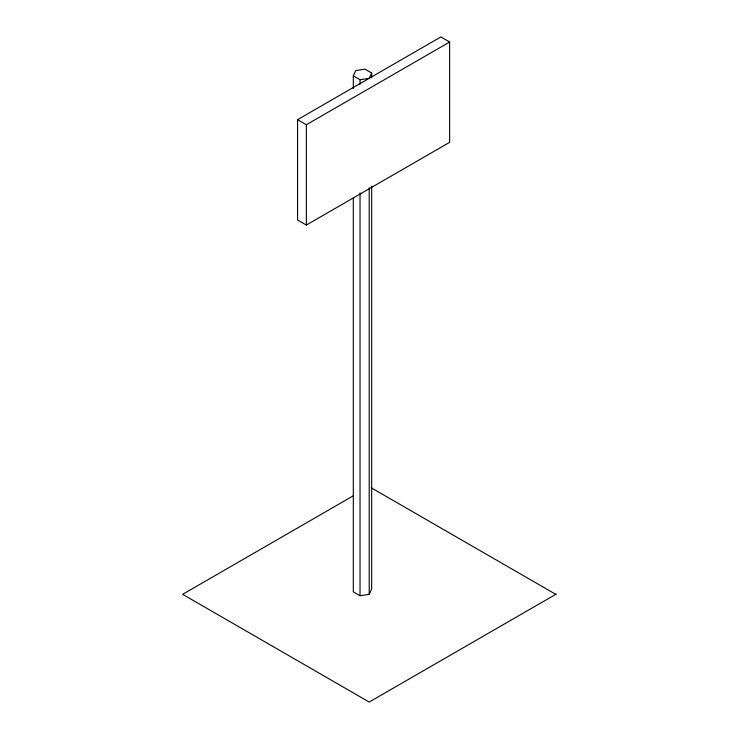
<?xml version="1.0" encoding="UTF-8"?>
<svg xmlns="http://www.w3.org/2000/svg" width="739" height="739" viewBox="0 0 739 739"><rect width="100%" height="100%" fill="white"/><g stroke="black" fill="none" stroke-linecap="round" stroke-linejoin="round"><path stroke-width="1.11" d="M353.316 88.551L353.316 75.858L355.773 70.556L364.946 69.143L371.671 73.013L371.671 77.632M371.671 73.013L369.204 78.316L360.032 79.729L353.316 75.858M353.316 198.218L353.316 591.874L360.032 595.754L369.204 594.332L371.671 589.038L371.671 186.145M297.568 119.681L440.85 36.95L449.635 42.021L449.635 142.331L306.352 225.062L297.568 219.982L297.568 119.681L306.352 124.752L449.635 42.021M353.242 495.832L182.635 594.332L369.204 702.05L556.365 593.999M371.2 487.768L555.783 594.332M369.204 187.835L369.204 594.332M360.032 79.729L360.032 84.348M360.032 192.861L360.032 595.754M306.352 124.752L306.352 225.062"/></g></svg>
